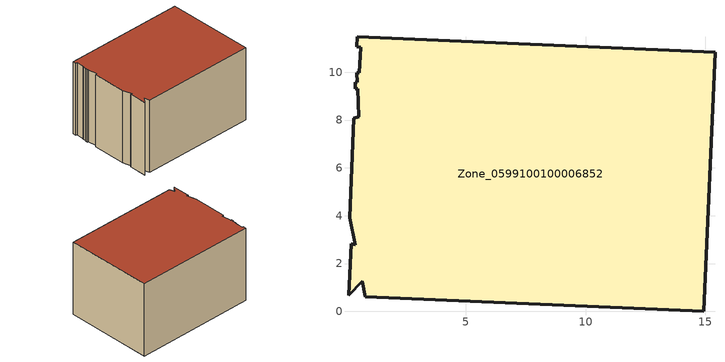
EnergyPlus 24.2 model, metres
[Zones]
Zone_0599100100006852
 floor ground (C_G): 0.19,2.82 0.36,2.79 0.14,3.92 0.31,8.08 0.52,8.13 0.47,9.31 0.36,9.31 0.38,9.58 0.46,9.57 0.44,9.98 0.55,9.97 0.6,11.04 0.44,11.07 0.46,11.49 15.41,10.84 14.94,0 0.79,0.62 0.66,1.27 0.09,0.67 z0
 wall outside (C_F): 14.94,0 15.41,10.84 0.46,11.49 0.44,11.07 0.6,11.04 0.55,9.97 0.44,9.98 0.46,9.57 0.38,9.58 0.36,9.31 0.47,9.31 0.52,8.13 0.31,8.08 0.14,3.92 0.36,2.79 0.19,2.82 0.09,0.67 0.66,1.27 0.79,0.62 14.94,0 z0:9.27
 roof outside (C_R): 0.36,2.79 0.19,2.82 0.09,0.67 0.66,1.27 0.79,0.62 14.94,0 15.41,10.84 0.46,11.49 0.44,11.07 0.6,11.04 0.55,9.97 0.44,9.98 0.46,9.57 0.38,9.58 0.36,9.31 0.47,9.31 0.52,8.13 0.31,8.08 0.14,3.92 z9.27
[BUILDING]
Pand.0599100100006852: North Axis=0; Terrain=City; Loads Convergence Tolerance Value=0.04; Temperature Convergence Tolerance Value=0.4; Solar Distribution=FullExterior; Maximum Number of Warmup Days=25; Minimum Number of Warmup Days=1
[Site:Location]
Rotterdam.The.Hague.AP_ZH_NLD Design_Conditions: Latitude=51.96; Longitude=4.45; Time Zone=1; Elevation=-4.5
[SITE:GROUNDTEMPERATURE:BUILDINGSURFACE]
18, 18, 18, 18, 18, 18, 18, 18, 18, 18, 18, 18
[MATERIAL] Thermal Absorptance=0.9; Solar Absorptance=0.7; Visible Absorptance=0.7
Name | Roughness | Thickness | Conductivity | Density | Specific Heat
G.D.2006-2014 | MediumSmooth | 0.15 | 0.06 | 540 | 1210
F.D.2006-2014 | Rough | 0.3 | 0.12 | 1920 | 840
R.D.2006-2014 | MediumRough | 0.2 | 0.08 | 1500 | 1000
[CONSTRUCTION]
C_G: G.D.2006-2014
C_F: F.D.2006-2014
C_R: R.D.2006-2014
[ZONE]
Zone_0599100100006852: Type=1; Multiplier=1; Ceiling Height=Autocalculate; Volume=Autocalculate; Floor Area=autocalculate; Part of Total Floor Area=Yes
[ZONEINFILTRATION:DESIGNFLOWRATE]
Infil_Zone_0599100100006852: Zone or ZoneList or Space or SpaceList=Zone_0599100100006852; Schedule=AlwaysOn; Design Flow Rate Calculation Method=Flow/Area; Flow Rate per Floor Area=0.0021; Constant Term Coefficient=1; Temperature Term Coefficient=0; Velocity Term Coefficient=0; Velocity Squared Term Coefficient=0
[HVACTEMPLATE:ZONE:IDEALLOADSAIRSYSTEM]
Zone_0599100100006852: Maximum Heating Supply Air Temperature=50; Minimum Cooling Supply Air Temperature=13; Maximum Heating Supply Air Humidity Ratio=0.0156; Minimum Cooling Supply Air Humidity Ratio=0.0077; Heating Limit=NoLimit; Cooling Limit=NoLimit; Dehumidification Control Type=ConstantSensibleHeatRatio; Cooling Sensible Heat Ratio=0.7; Dehumidification Setpoint=60; Humidification Control Type=None; Humidification Setpoint=30; Outdoor Air Method=None; Outdoor Air Flow Rate per Person=0.00944; Outdoor Air Flow Rate per Zone Floor Area=0; Outdoor Air Flow Rate per Zone=0; Demand Controlled Ventilation Type=None; Outdoor Air Economizer Type=NoEconomizer; Heat Recovery Type=None; Sensible Heat Recovery Effectiveness=0.7; Latent Heat Recovery Effectiveness=0.65
[ZONECONTROL:THERMOSTAT]
ThermostatControl_Zone_0599100100006852: Zone or ZoneList=Zone_0599100100006852; Control Type Schedule=DualSetpointControlType; Control 1=Thermostat_Zone_0599100100006852; Temperature Difference Between Cutout And Setpoint=0
[THERMOSTATSETPOINT:DUALSETPOINT]
Thermostat_Zone_0599100100006852: Heating Setpoint Temperature Schedule=HeatingSetpoint_Zone_0599100100006852; Cooling Setpoint Temperature Schedule=CoolingSetpoint_Zone_0599100100006852
[SCHEDULE:COMPACT]
HeatingSetpoint_Zone_0599100100006852: Through: 12/31, For: AllDays, Until: 24:00, 21
CoolingSetpoint_Zone_0599100100006852: Through: 12/31, For: AllDays, Until: 24:00, 24
DualSetpointControlType: Through: 12/31, For: AllDays, Until: 24:00, 4
AlwaysOn: Through: 12/31, For: AllDays, Until: 24:00, 1
